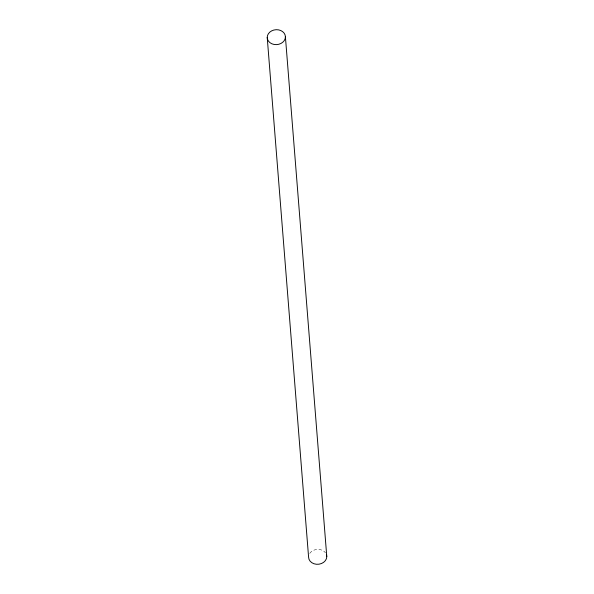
<?xml version="1.0" encoding="UTF-8"?>
<svg xmlns="http://www.w3.org/2000/svg" width="594" height="594" viewBox="0 0 594 594"><rect width="100%" height="100%" fill="white"/><g stroke="black" fill="none" stroke-linecap="round" stroke-linejoin="round"><path stroke-width="0.45" stroke-dasharray="2.97 2.23" d="M309.756 553.385A9.103 7.462 -4.6 0 1 325.505 552.821"/><path stroke-width="0.89" d="M285.41 36.835A9.103 7.462 -4.6 0 1 271.866 43.793A9.103 7.462 -4.6 0 1 271.673 30.866A9.103 7.462 -4.6 0 1 285.41 36.835L326.774 556.504M267.226 37.496L308.59 557.165A9.103 7.462 -4.6 0 0 318.985 564.196A9.103 7.462 -4.6 0 0 326.44 554.588"/></g></svg>
